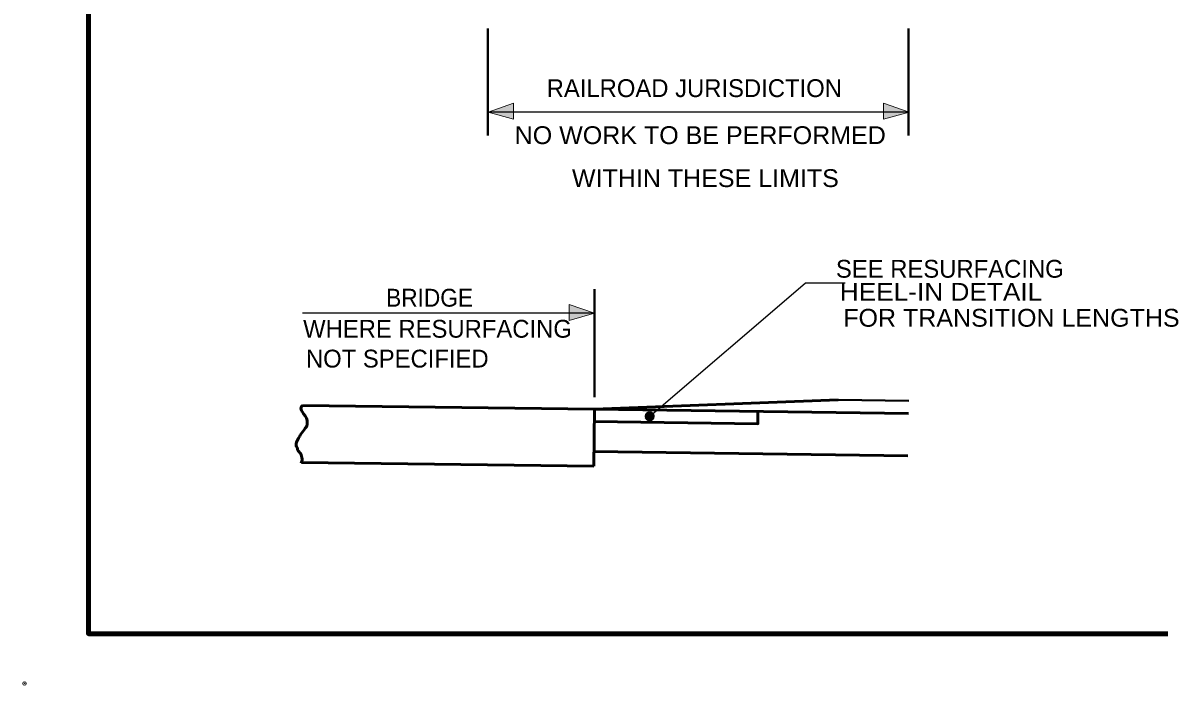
# Model space of a CAD drawing. Extents: x -8731 to -4060, y -62848 to -56618.
# Drawn here: x -5655 to -4765, y -62848 to -62330 of the extents above; entities that cross this region are included whole.
import ezdxf

# ---------------------------------------------------------------- set-up
doc = ezdxf.new("R2010")
doc.units = 0
doc.header["$LTSCALE"] = 5.6
doc.header["$PDMODE"] = 32
doc.header["$PDSIZE"] = 2.8
doc.layers.add('1', color=7, linetype='Continuous', lineweight=13)
doc.layers.add('3', color=7, linetype='Continuous', lineweight=40)

msp = doc.modelspace()

# ---------------------------------------------------------------- hatches: boundary and pattern name
at = {"layer": '1'}
for points in [[(-5290.6, -62399.4), (-5270.6, -62392.52), (-5270.6, -62405)], [(-4960.9, -62399.4), (-4980.9, -62392.52), (-4980.9, -62405)], [(-5207.16, -62556.92), (-5227.16, -62550), (-5227.16, -62562.5)]]:
    msp.add_hatch(color=256, dxfattribs=at).paths.add_polyline_path(points)

# ---------------------------------------------------------------- linework, layer by layer
for p, q in [((-5163.04, -62641.04), (-5167.54, -62636.4)), ((-5162.9, -62640.76), (-5167.38, -62636.24)), ((-5162.44, -62640.6), (-5167.24, -62635.96)), ((-5162.14, -62640.44), (-5167.1, -62635.5)), ((-5161.84, -62640.3), (-5166.78, -62635.36)), ((-5161.54, -62640.16), (-5166.64, -62635.04)), ((-5161.38, -62639.7), (-5166.34, -62634.76)), ((-5161.1, -62639.56), (-5166.18, -62634.6)), ((-5160.94, -62639.24), (-5165.74, -62634.44)), ((-5160.94, -62638.8), (-5165.44, -62634.16)), ((-5160.78, -62638.36), (-5165.14, -62634.16)), ((-5160.64, -62638.04), (-5164.7, -62634.16)), ((-5160.64, -62637.76), (-5164.38, -62634)), ((-5160.64, -62637.3), (-5163.78, -62634.16)), ((-5160.64, -62636.84), (-5163.34, -62634.16)), ((-5160.78, -62636.4), (-5162.9, -62634.16)), ((-5163.5, -62641.04), (-5167.7, -62636.84)), ((-5163.78, -62641.04), (-5167.7, -62637.3)), ((-5164.24, -62641.04), (-5167.7, -62637.6)), ((-5164.7, -62641.04), (-5167.7, -62638.04)), ((-5165.3, -62640.9), (-5167.54, -62638.8))]:
    msp.add_line(p, q, dxfattribs=at)
at = {"layer": '1', "lineweight": 100}
msp.add_lwpolyline([(-5603.5, -61789.8), (-5603.5, -62807.74), (-4112.74, -62807.74)], dxfattribs=at)
at = {"layer": '1'}
for points in [[(-5290.6, -62399.4), (-5270.6, -62392.52), (-5270.6, -62405)], [(-4960.9, -62399.4), (-4980.9, -62392.52), (-4980.9, -62405)], [(-5207.16, -62556.92), (-5227.16, -62550), (-5227.16, -62562.5)]]:
    msp.add_lwpolyline(points, close=True, dxfattribs=at)
msp.add_circle((-5164.09, -62637.6), 3.52, dxfattribs=at)
msp.add_point((-5653.46, -62846.7), dxfattribs=at)
at = {"layer": '3'}
for p, q in [((-5290.7, -62417.84), (-5290.7, -62334)), ((-4961.44, -62417.84), (-4961.44, -62334)), ((-5207.3, -62622.6), (-5207.3, -62538.16)), ((-5016.5, -62624.7), (-4961.3, -62625.44))]:
    msp.add_line(p, q, dxfattribs=at)
at = {"layer": '3', "lineweight": 25}
for p, q in [((-4961.44, -62399.42), (-5290.7, -62399.42)), ((-5164.1, -62637.6), (-5042.44, -62533.36)), ((-5010.94, -62533.36), (-5042.44, -62533.36)), ((-5207.3, -62556.9), (-5435.9, -62556.9))]:
    msp.add_line(p, q, dxfattribs=at)
at = {"layer": '3', "lineweight": 53}
for p, q in [((-5207.3, -62631.9), (-5016.5, -62624.7)), ((-5207.9, -62676.6), (-5207.3, -62631.9)), ((-5207.74, -62665.2), (-4961.9, -62668.64)), ((-5436.5, -62673.76), (-5207.9, -62676.6))]:
    msp.add_line(p, q, dxfattribs=at)
for points in [[(-5435.9, -62629.04), (-5207.3, -62631.9), (-4961.44, -62635.36)], [(-5207.44, -62641.64), (-5079.34, -62643.44), (-5079.34, -62633.7)]]:
    msp.add_lwpolyline(points, dxfattribs=at)
msp.add_spline([(-5435.9, -62629.04), (-5436.94, -62630.56), (-5436.18, -62633.84), (-5432.14, -62640.76), (-5432.14, -62642.84), (-5432.58, -62645.1), (-5433.64, -62646.9), (-5437.1, -62651.56), (-5438.9, -62654.56), (-5440.84, -62659.04), (-5440.84, -62660.56), (-5440.1, -62662.04), (-5439.64, -62663.84), (-5437.24, -62666.84), (-5436.5, -62668.8), (-5436.18, -62671.04), (-5436.34, -62672.7), (-5436.78, -62674.2)], degree=3, dxfattribs=at)

# ---------------------------------------------------------------- texts
at = {"layer": '3'}
for s, p in [('RAILROAD JURISDICTION', (-5244.7, -62387.68)), (' SEE RESURFACING', (-5023.44, -62529.08)), ('WHERE RESURFACING', (-5435.36, -62576.04)), ('NOT SPECIFIED', (-5433.16, -62599.38))]:
    msp.add_text(s, height=13.95, dxfattribs=at).set_placement(p)
for s, width, p in [('NO WORK TO BE PERFORMED', 1.05, (-5269.74, -62424.48)), ('WITHIN THESE LIMITS', 1.05, (-5224.92, -62458.12)), ('BRIDGE', 0.95, (-5370.34, -62551.72)), (' HEEL-IN DETAIL', 1.1, (-5020.94, -62547.08)), (' FOR TRANSITION LENGTHS', 1.05, (-5017.98, -62567.44))]:
    msp.add_text(s, height=13.95, dxfattribs=dict(at, width=width)).set_placement(p)

doc.saveas('drawing.dxf')
